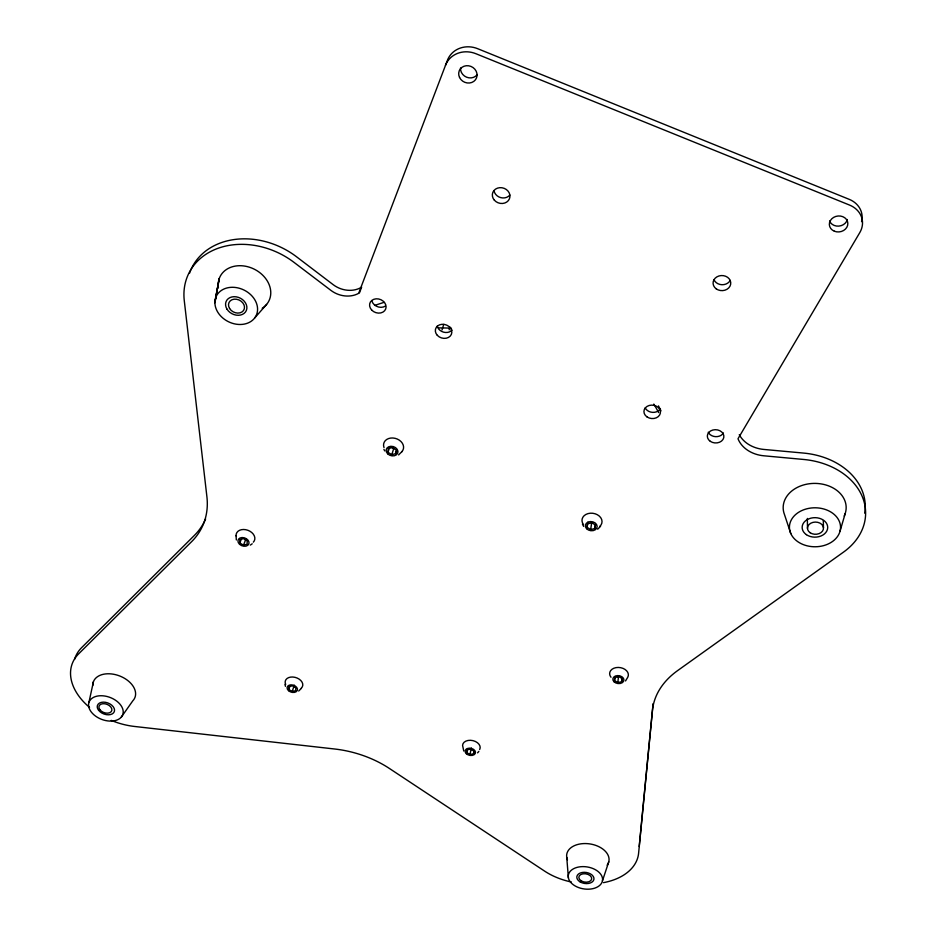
<?xml version="1.0" encoding="UTF-8"?>
<svg xmlns="http://www.w3.org/2000/svg" width="936" height="936" viewBox="0 0 936 936"><rect width="100%" height="100%" fill="white"/><g stroke="black" fill="none" stroke-linecap="round" stroke-linejoin="round"><path stroke-width="1.4" d="M239.815 542.95L239.815 539.674L243.5 538.633L247.174 540.868L247.162 544.144L243.477 545.185L239.815 542.95L241.277 539.265M288.814 689.504L288.885 686.661L292.371 685.807L295.788 687.808L295.706 690.663L292.219 691.505L288.814 689.504L290.055 685.69M388.007 452.299L388.253 448.672L392.301 447.478L396.092 449.923L395.834 453.539L391.798 454.72L388.007 452.299L389.516 447.431M639.206 846.507L653.071 703.65M614.929 676.541L614.472 680.495L617.818 682.578L621.738 681.689L622.171 677.734M617.818 682.578L618.567 675.991M466.725 752.626L467.052 749.9L470.644 749.104L473.909 751.046L473.569 753.772L469.977 754.556L466.725 752.626L467.52 748.695M236.047 535.649L236.352 539.967M587.831 522.194L587.071 527.272L590.674 529.612L594.851 528.512L595.401 524.71M590.674 529.612L591.599 523.259M587.071 527.272L587.644 523.821L591.821 522.709L595.436 525.073L594.851 528.512M218.193 284.111L214.894 302.773L219.293 278.413L215.549 298.128M614.472 680.495L615.046 677.5L618.977 676.611L622.323 678.705L621.738 681.689M473.569 753.772L474.096 751.163M469.977 754.556L471.299 748.016M88.908 702.491L93.424 681.724M449.151 329.776L449.97 327.003M839.978 531.391A25.564 19.492 0.1 0 0 807.125 508.728A25.564 19.492 0.1 0 0 797.835 541.722A25.564 19.492 0.1 0 0 839.978 531.391L845.185 513.63M442.061 329.905L443.699 324.394M395.834 453.539L396.583 451.105M391.798 454.72L393.67 448.636L390.839 446.823M292.219 691.505L294.29 685.152M602.445 880.87A17.293 11.115 8.8 0 0 578.811 866.982A17.293 11.115 8.8 0 0 574.985 885.865A17.293 11.115 8.8 0 0 602.445 880.87L608.763 861.845M89.54 707.394A59.436 39.464 20.5 0 1 78.682 653.831L191.634 541.64A99.157 71.417 24.5 0 0 206.903 496.724L184.275 300.643A72.189 57.775 25.6 0 1 218.579 248.099A72.189 57.775 25.6 0 1 293.986 262.349L330.876 290.359A23.587 19.527 23.2 0 0 358.675 293.319L447.408 60.313A23.985 21.914 25.8 0 1 477.676 48.695L849.221 199.345A23.821 20.487 -8.3 0 1 861.576 221.621M359.459 292.886L361.624 287.165L360.863 287.598A23.47 19.48 23.3 0 1 333.193 284.673L296.513 256.756A71.826 57.646 25.7 0 0 189.552 273.183M243.477 545.185L245.911 539.031M402.07 451.491L398.584 454.931M121.282 717.152A17.983 11.747 20.6 0 0 105.089 696.08A17.983 11.747 20.6 0 0 91.283 712.015A17.983 11.747 20.6 0 0 121.282 717.152L132.772 700.865A22.207 14.66 20.7 0 0 119.527 675.909A22.207 14.66 20.7 0 0 92.793 685.538M301.404 688.37L298.678 691.025M600.561 526.324L597.671 529.203M477.594 752.86L478.858 751.397M254.686 317.971A22.148 17.644 26.2 0 0 236.317 287.598A22.148 17.644 26.2 0 0 217.714 312.097A22.148 17.644 26.2 0 0 254.686 317.971L266.608 304.422M625.529 680.94L627.67 677.407A9.418 6.751 7.7 0 0 618.31 667.438A9.418 6.751 7.7 0 0 610.997 677.255M250.333 545.103L252.217 543.804M383.912 449.409L384.731 450.906M582.449 524.195L583.619 526.406M463.765 751.035L462.583 745.395A8.904 6.096 11.8 0 1 473.019 740.645A8.904 6.096 11.8 0 1 479.665 749.514M790.78 533.555L784.508 514.625A31.496 24.219 -0.1 0 1 815.689 483.409A31.496 24.219 -0.1 0 1 844.19 516.04M284.942 684.403L285.445 686.334M566.736 857.294L568.409 877.991M823.306 520.591L823.481 527.845M807.358 518.427L807.475 528.548M374.716 305.452A205.3 161.05 13.7 0 1 384.181 302.34M658.429 405.885A205.3 161.05 13.7 0 1 661.027 410.892M653.819 404.083A206.131 161.308 13.7 0 1 658.64 412.589M438.551 327.892A211.197 162.735 13.7 0 1 451.48 328.208M236.059 535.813A9.688 7.067 20.2 0 1 247.888 530.279A9.688 7.067 20.2 0 1 253.34 542.155M864.724 513.197A69.475 53.539 0.5 0 0 803.661 453.082L763.905 449.444A30.361 24.313 0.5 0 1 739.276 434.667M660.418 408.611A8.248 6.704 5.7 0 1 652.743 412.378A8.248 6.704 5.7 0 1 645.22 407.897M445.477 65.356A24.114 21.984 25.6 0 1 475.909 53.715L849.537 205.066A23.95 20.557 -8.1 0 1 859.821 232.549L738.001 438.75A30.514 24.359 0.6 0 0 763.776 455.785L803.72 459.471A69.814 53.645 0.6 0 1 862.103 496.197A69.814 53.645 0.6 0 1 843.5 552.123L677.641 670.585A94.536 66.093 4.2 0 0 652.474 710.33L638.598 853.269A57.283 37.452 8.8 0 1 603.474 882.648M111.208 720.381A59.436 39.464 20.5 0 0 134.644 726.476L334.725 749.011A85.106 55.481 14.6 0 1 389.446 768.491L544.612 871.112A57.283 37.452 8.8 0 0 571.393 882.016M205.604 519A98.701 71.323 24.6 0 1 194.29 535.509L81.631 647.642A59.19 39.441 20.6 0 0 74.552 659.4M509.827 195.097A8.857 7.804 17 0 1 500.737 197.625A8.857 7.804 17 0 1 494.044 190.862M385.41 306.06A8.401 6.938 20.9 0 1 371.861 300.83M847.337 219.527A9.231 7.944 -8.3 0 1 838.808 226.114A9.231 7.944 -8.3 0 1 829.588 220.99M477.173 74.704A9.29 8.494 25.8 0 1 466.596 77.197A9.29 8.494 25.8 0 1 460.547 67.989M730.255 280.39A8.798 7.523 0.5 0 1 721.925 284.719A8.798 7.523 0.5 0 1 714.039 279.805M723.446 432.97A8.248 6.611 2.9 0 1 715.654 436.656A8.248 6.611 2.9 0 1 708.248 432.233M452.1 330.034A8.33 6.903 17.1 0 1 443.652 332.175A8.33 6.903 17.1 0 1 437.241 326.079M567.45 859.739A21.364 13.888 8.7 0 1 589.434 843.851A21.364 13.888 8.7 0 1 607.125 865.18M583.502 524.616A10.074 7.769 8.6 0 1 585.854 514.472A10.074 7.769 8.6 0 1 599.251 516.04A10.074 7.769 8.6 0 1 599.648 526.512M218.404 287.703A27.273 21.902 26.5 0 1 253.527 268.819A27.273 21.902 26.5 0 1 262.209 308.26M384.029 447.595A10.202 7.979 17.1 0 1 395.156 438.329A10.202 7.979 17.1 0 1 401.661 451.877M285.691 684.427A9.021 6.213 16.8 0 1 295.051 677.348A9.021 6.213 16.8 0 1 301.275 688.182M466.35 753.737A5.253 3.58 11.8 0 0 475.195 753.597A5.253 3.58 11.8 0 0 469.392 748.168A5.253 3.58 11.8 0 0 466.35 753.737M99.941 709.792A6.751 4.399 20.6 0 0 111.185 711.688A6.751 4.399 20.6 0 0 105.078 703.802A6.751 4.399 20.6 0 0 99.941 709.792M613.981 681.712A5.557 3.966 7.7 0 0 623.493 681.478A5.557 3.966 7.7 0 0 617.702 675.593A5.557 3.966 7.7 0 0 613.981 681.712M810.143 532.736A8.014 6.107 0.1 0 0 823.317 529.437A8.014 6.107 0.1 0 0 812.963 522.382A8.014 6.107 0.1 0 0 810.143 532.736M239.557 544.296A5.71 4.153 20.2 0 0 248.847 543.875A5.71 4.153 20.2 0 0 242.061 537.533A5.71 4.153 20.2 0 0 239.557 544.296M494.348 200.164A8.904 7.827 17 0 0 509.406 198.877A8.904 7.827 17 0 0 499.684 187.68A8.904 7.827 17 0 0 494.348 200.164M710.295 441.324A8.284 6.634 3 0 0 723.762 437.603A8.284 6.634 3 0 0 712.741 430.045A8.284 6.634 3 0 0 710.295 441.324M371.686 310.038A8.436 6.962 20.8 0 0 385.69 309.009A8.436 6.962 20.8 0 0 376.096 298.818A8.436 6.962 20.8 0 0 371.686 310.038M459.553 77.477A9.348 8.518 25.6 0 0 475.43 79.817A9.348 8.518 25.6 0 0 468.643 65.789A9.348 8.518 25.6 0 0 459.553 77.477M834.362 231.215A9.278 7.968 -8.1 0 0 847.84 223.224A9.278 7.968 -8.1 0 0 833.578 217.421A9.278 7.968 -8.1 0 0 834.362 231.215M647.033 416.93A8.284 6.716 5.8 0 0 660.36 413.127A8.284 6.716 5.8 0 0 649.163 405.487A8.284 6.716 5.8 0 0 647.033 416.93M716.239 288.861A8.845 7.546 0.6 0 0 730.63 284.415A8.845 7.546 0.6 0 0 718.883 275.991A8.845 7.546 0.6 0 0 716.239 288.861M437.311 335.334A8.377 6.926 17 0 0 451.374 334.363A8.377 6.926 17 0 0 442.038 324.301A8.377 6.926 17 0 0 437.311 335.334M581.385 880.952A6.482 4.165 8.8 0 0 591.669 879.056A6.482 4.165 8.8 0 0 582.777 873.861A6.482 4.165 8.8 0 0 581.385 880.952M580.203 881.946A8.646 5.557 8.8 0 0 593.915 879.419A8.646 5.557 8.8 0 0 582.063 872.492A8.646 5.557 8.8 0 0 580.203 881.946M586.568 528.688A5.944 4.575 8.6 0 0 596.723 528.232A5.944 4.575 8.6 0 0 590.452 521.563A5.944 4.575 8.6 0 0 586.568 528.688M226.98 309.126A11.08 8.822 26.2 0 0 245.466 312.016A11.08 8.822 26.2 0 0 236.223 296.841A11.08 8.822 26.2 0 0 226.98 309.126M229.577 308.47A8.307 6.611 26.2 0 0 243.442 310.623A8.307 6.611 26.2 0 0 236.492 299.251A8.307 6.611 26.2 0 0 229.577 308.47M806.399 534.667A12.788 9.746 0.1 0 0 827.436 529.425A12.788 9.746 0.1 0 0 810.95 518.146A12.788 9.746 0.1 0 0 806.399 534.667M387.633 453.784A6.026 4.692 17 0 0 397.671 453.235A6.026 4.692 17 0 0 390.839 446.285A6.026 4.692 17 0 0 387.633 453.784M98.596 710.284A8.997 5.873 20.6 0 0 113.595 712.822A8.997 5.873 20.6 0 0 105.464 702.304A8.997 5.873 20.6 0 0 98.596 710.284M288.545 690.674A5.323 3.65 16.8 0 0 297.297 690.452A5.323 3.65 16.8 0 0 291.037 684.836A5.323 3.65 16.8 0 0 288.545 690.674"/></g></svg>
